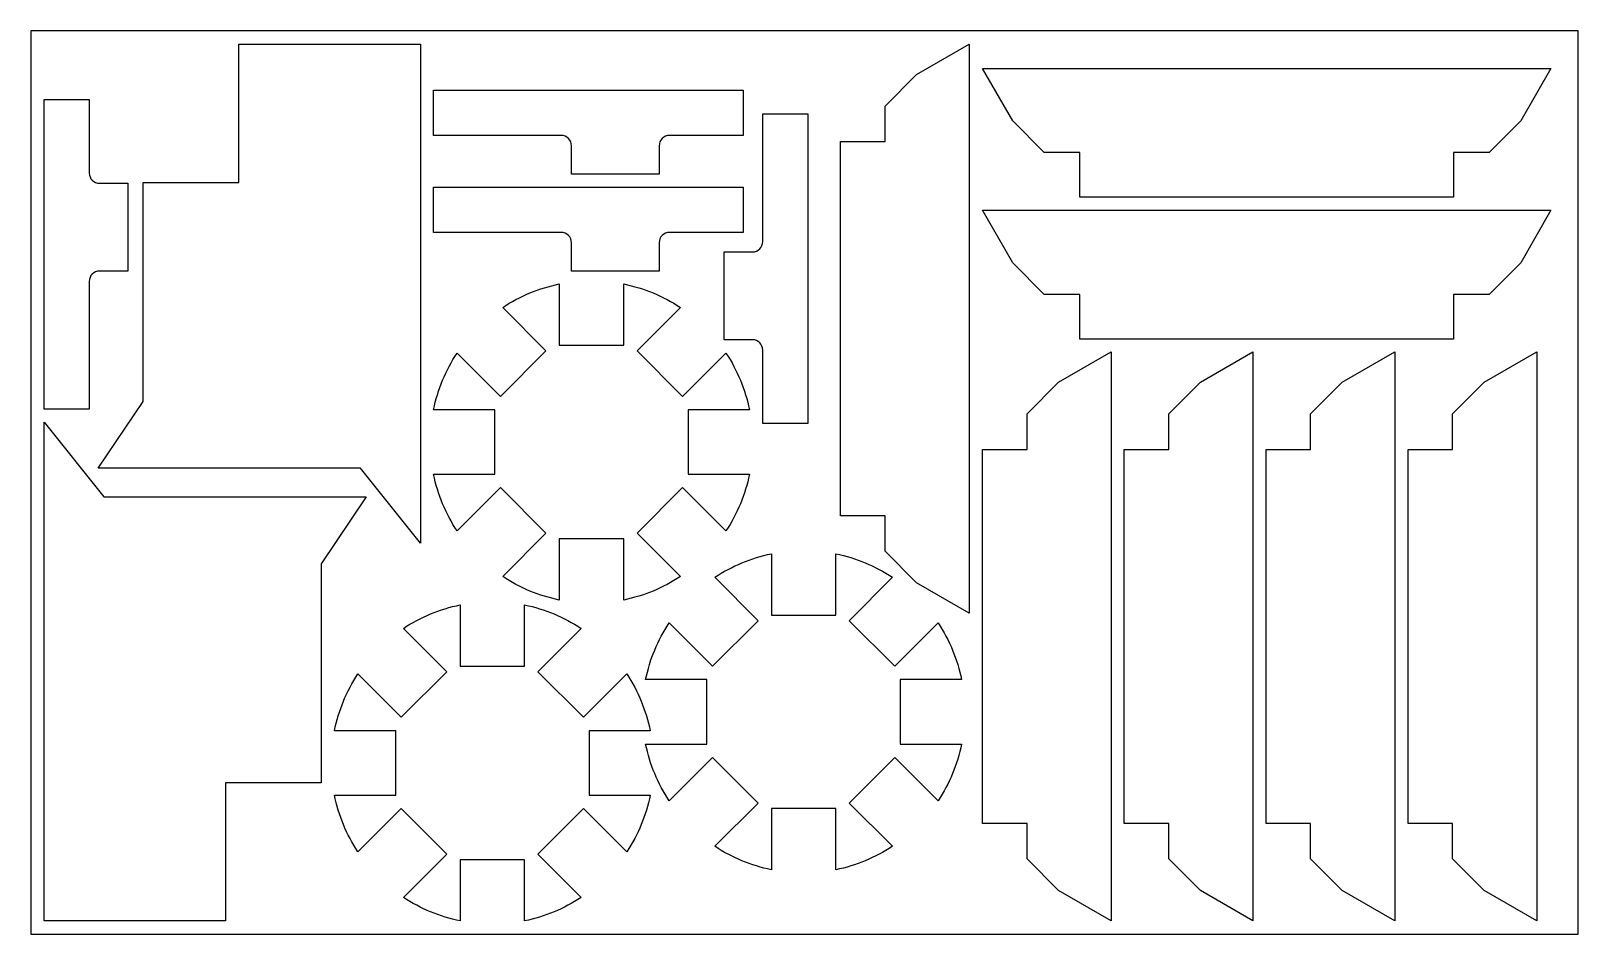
# Model space of a CAD drawing. Header units: metres. Extents: x 0 to 1200, y 0 to 700.
import ezdxf

# ---------------------------------------------------------------- set-up
doc = ezdxf.new("R2010")
doc.units = ezdxf.units.M

msp = doc.modelspace()

# ---------------------------------------------------------------- linework, layer by layer
for points in [[(0, 0), (1200, 0), (1200, 700), (0, 700)], [(255.7, 361), (66.7, 361), (52.2, 361), (87.1, 412.9), (87.1, 582.6), (161.2, 582.6), (161.2, 689.7), (302.1, 689.7), (302.1, 303.1)], [(727.7, 248.7), (687, 272.2), (662.5, 296.7), (662.5, 324.2), (627.9, 324.2), (627.9, 614.2), (662.5, 614.2), (662.5, 641.7), (687, 666.2), (727.7, 689.7)], [(1179, 671), (1155.5, 630.3), (1131, 605.8), (1103.5, 605.8), (1103.5, 571.2), (813.5, 571.2), (813.5, 605.8), (786, 605.8), (761.5, 630.3), (738, 671)], [(1179, 561), (1155.5, 520.3), (1131, 495.8), (1103.5, 495.8), (1103.5, 461.2), (813.5, 461.2), (813.5, 495.8), (786, 495.8), (761.5, 520.3), (738, 561)], [(837.8, 10.2), (797.1, 33.7), (772.6, 58.2), (772.6, 85.7), (738, 85.7), (738, 375.7), (772.6, 375.7), (772.6, 403.2), (797.1, 427.7), (837.8, 451.2)], [(947.8, 10.2), (907.1, 33.7), (882.6, 58.2), (882.6, 85.7), (848, 85.7), (848, 375.7), (882.6, 375.7), (882.6, 403.2), (907.1, 427.7), (947.8, 451.2)], [(1057.8, 10.2), (1017.1, 33.7), (992.6, 58.2), (992.6, 85.7), (958, 85.7), (958, 375.7), (992.6, 375.7), (992.6, 403.2), (1017.1, 427.7), (1057.8, 451.2)], [(1167.9, 10.2), (1127.2, 33.7), (1102.7, 58.2), (1102.7, 85.7), (1068.1, 85.7), (1068.1, 375.7), (1102.7, 375.7), (1102.7, 403.2), (1127.2, 427.7), (1167.9, 451.2)], [(56.5, 338.9), (245.5, 338.9), (260.1, 338.9), (225.2, 286.9), (225.2, 117.3), (151, 117.3), (151, 10.2), (10.2, 10.2), (10.2, 396.8)]]:
    msp.add_lwpolyline(points, close=True)
for points in [[(487.3, 589), (419.3, 589), (419.3, 611, 0.414214), (411.3, 619), (312.3, 619), (312.3, 654), (552.3, 654), (552.3, 619), (495.3, 619, 0.414214), (487.3, 611)], [(75.2, 581.9), (75.2, 513.9), (53.2, 513.9, 0.414214), (45.2, 505.9), (45.2, 406.9), (10.2, 406.9), (10.2, 646.9), (45.2, 646.9), (45.2, 589.9, 0.414214), (53.2, 581.9)], [(537.6, 460.7), (537.6, 528.7), (559.6, 528.7, 0.414214), (567.6, 536.7), (567.6, 635.7), (602.6, 635.7), (602.6, 395.7), (567.6, 395.7), (567.6, 452.7, 0.414214), (559.6, 460.7)], [(487.3, 513.9), (419.3, 513.9), (419.3, 535.9, 0.414214), (411.3, 543.9), (312.3, 543.9), (312.3, 578.9), (552.3, 578.9), (552.3, 543.9), (495.3, 543.9, 0.414214), (487.3, 535.9)], [(365.9, 485.7, -0.095964), (409.8, 503.9), (409.8, 456.4), (459.8, 456.4), (459.8, 503.9, -0.095964), (503.7, 485.7), (470.1, 452.1), (505.5, 416.7), (539.1, 450.3, -0.095964), (557.3, 406.4), (509.8, 406.4), (509.8, 356.4), (557.3, 356.4, -0.095964), (539.1, 312.5), (505.5, 346), (470.1, 310.7), (503.7, 277.1, -0.095964), (459.8, 258.9), (459.8, 306.4), (409.8, 306.4), (409.8, 258.9, -0.095964), (365.9, 277.1), (399.4, 310.7), (364.1, 346), (330.5, 312.5, -0.095964), (312.3, 356.4), (359.8, 356.4), (359.8, 406.4), (312.3, 406.4, -0.095964), (330.5, 450.3), (364.1, 416.7), (399.4, 452.1)], [(530.4, 276.5, -0.095964), (574.3, 294.7), (574.3, 247.2), (624.3, 247.2), (624.3, 294.7, -0.095964), (668.2, 276.5), (634.7, 242.9), (670, 207.6), (703.6, 241.2, -0.095964), (721.8, 197.2), (674.3, 197.2), (674.3, 147.2), (721.8, 147.2, -0.095964), (703.6, 103.3), (670, 136.9), (634.7, 101.5), (668.2, 68, -0.095964), (624.3, 49.8), (624.3, 97.2), (574.3, 97.2), (574.3, 49.8, -0.095964), (530.4, 68), (564, 101.5), (528.6, 136.9), (495, 103.3, -0.095964), (476.8, 147.2), (524.3, 147.2), (524.3, 197.2), (476.8, 197.2, -0.095964), (495, 241.2), (528.6, 207.6), (564, 242.9)], [(288.9, 236.9, -0.095964), (332.9, 255.1), (332.9, 207.6), (382.9, 207.6), (382.9, 255.1, -0.095964), (426.8, 236.9), (393.2, 203.3), (428.6, 168), (462.2, 201.6, -0.095964), (480.3, 157.6), (432.9, 157.6), (432.9, 107.6), (480.3, 107.6, -0.095964), (462.2, 63.7), (428.6, 97.3), (393.2, 61.9), (426.8, 28.4, -0.095964), (382.9, 10.2), (382.9, 57.6), (332.9, 57.6), (332.9, 10.2, -0.095964), (288.9, 28.4), (322.5, 61.9), (287.2, 97.3), (253.6, 63.7, -0.095964), (235.4, 107.6), (282.9, 107.6), (282.9, 157.6), (235.4, 157.6, -0.095964), (253.6, 201.6), (287.2, 168), (322.5, 203.3)]]:
    msp.add_lwpolyline(points, format="xyb", close=True)

doc.saveas('drawing.dxf')
